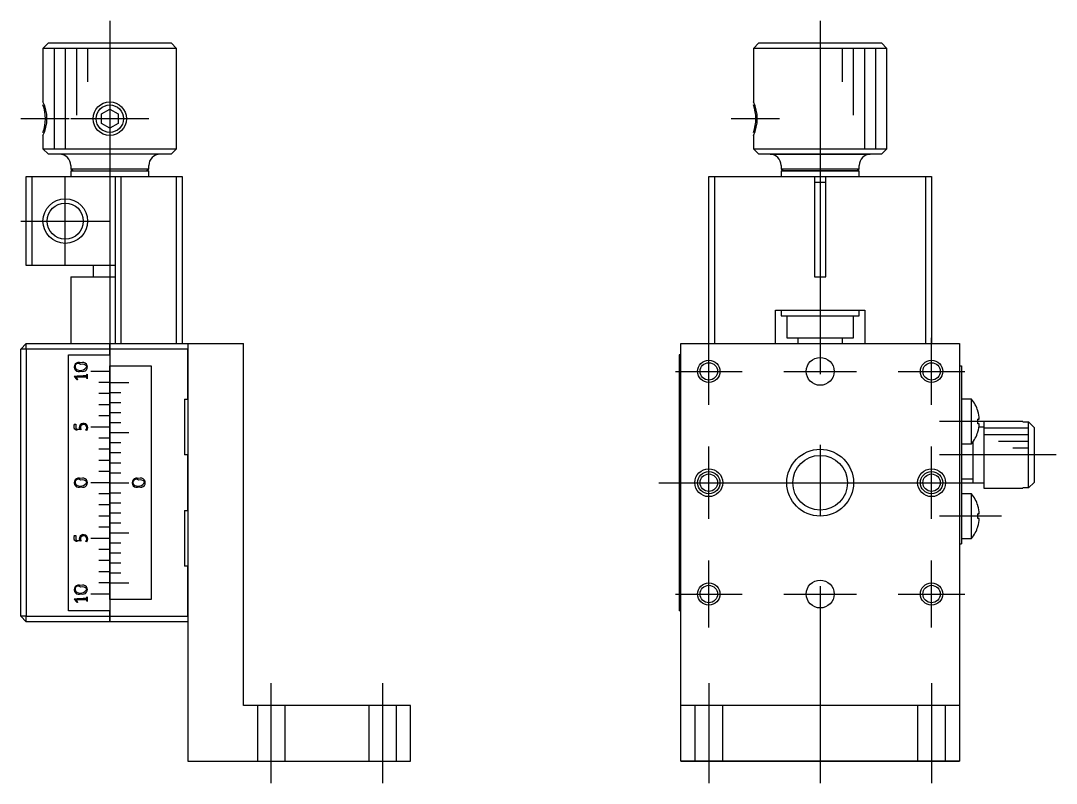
# Model space of a CAD drawing. Extents: x -74 to 135, y -81 to 94.
# Drawn here: x 41.8 to 134.8, y -27 to 41.5 of the extents above; entities that cross this region are included whole.
import ezdxf

# ---------------------------------------------------------------- set-up
doc = ezdxf.new("R2010")
doc.units = 0
doc.linetypes.add('CENTER', pattern=[50.8, 31.75, -6.35, 6.35, -6.35])
doc.linetypes.add('DASHED', pattern=[19.05, 12.7, -6.35])
doc.layers.get('0').update_dxf_attribs({"linetype": 'CONTINUOUS'})
doc.layers.add('CENTER', color=1, linetype='CENTER')

msp = doc.modelspace()

# ---------------------------------------------------------------- linework, layer by layer
at = {"color": 7, "linetype": 'CONTINUOUS'}
for p, q in [((44.332, 39.5), (43.832, 39)), ((44.332, 39.5), (55.332, 39.5)), ((55.832, 39), (55.332, 39.5)), ((108.115, 39.5), (107.615, 39)), ((108.115, 39.5), (113.615, 39.5)), ((113.615, 39.5), (119.115, 39.5)), ((119.615, 39), (119.115, 39.5)), ((55.832, 39), (43.832, 39)), ((43.832, 39), (43.832, 34.2)), ((44.832, 39), (44.832, 30)), ((45.832, 39), (45.832, 30)), ((46.832, 39), (46.832, 33)), ((47.832, 39), (47.832, 36)), ((55.832, 30), (55.832, 39)), ((113.615, 39), (107.615, 39)), ((107.615, 39), (107.615, 34.2)), ((119.615, 39), (113.615, 39)), ((115.615, 36), (115.615, 39)), ((116.615, 33), (116.615, 39)), ((117.615, 30), (117.615, 39)), ((118.615, 30), (118.615, 39)), ((119.615, 30), (119.615, 39)), ((49.082, 33.133), (49.832, 33.566)), ((49.832, 33.566), (50.582, 33.133)), ((49.082, 32.267), (49.082, 33.133)), ((50.582, 33.133), (50.582, 32.267)), ((49.832, 31.834), (49.082, 32.267)), ((50.582, 32.267), (49.832, 31.834)), ((43.832, 31.2), (43.832, 30)), ((107.615, 31.2), (107.615, 30)), ((43.832, 30), (55.832, 30)), ((43.832, 30), (44.332, 29.5)), ((55.332, 29.5), (55.832, 30)), ((107.615, 30), (119.615, 30)), ((107.615, 30), (108.115, 29.5)), ((119.115, 29.5), (119.615, 30)), ((55.332, 29.5), (44.332, 29.5)), ((119.115, 29.5), (108.115, 29.5)), ((112.115, 29.5), (108.115, 29.5)), ((109.115, 29.5), (118.115, 29.5)), ((109.115, 29.5), (112.115, 29.5)), ((115.115, 29.5), (118.115, 29.5)), ((119.115, 29.5), (115.115, 29.5)), ((46.332, 28.5), (46.332, 28.2)), ((46.332, 28.2), (53.332, 28.2)), ((46.332, 28.2), (46.532, 28)), ((46.332, 28), (53.332, 28)), ((46.332, 28), (46.332, 27.5)), ((53.132, 28), (53.332, 28.2)), ((53.332, 28.2), (53.332, 28.5)), ((53.332, 27.5), (53.332, 28)), ((110.115, 28.5), (110.115, 28.2)), ((110.115, 28.2), (117.115, 28.2)), ((110.115, 28.2), (110.315, 28)), ((110.115, 28), (113.615, 28)), ((110.115, 28), (110.115, 27.5)), ((116.915, 28), (110.315, 28)), ((113.615, 28), (117.115, 28)), ((116.915, 28), (117.115, 28.2)), ((117.115, 28.2), (117.115, 28.5)), ((117.115, 27.5), (117.115, 28)), ((42.332, 19.5), (42.332, 27.5)), ((42.332, 27.5), (42.832, 27.5)), ((42.832, 27.5), (50.332, 27.5)), ((42.832, 27.5), (42.832, 19.5)), ((50.332, 12.5), (50.332, 27.5)), ((50.332, 27.5), (50.832, 27.5)), ((50.832, 27.5), (50.832, 12.5)), ((50.832, 27.5), (55.832, 27.5)), ((55.832, 12.5), (55.832, 27.5)), ((55.832, 27.5), (56.332, 27.5)), ((56.332, 27.5), (56.332, 12.5)), ((103.615, 12.5), (103.615, 27.5)), ((103.615, 27.5), (104.115, 27.5)), ((104.115, 27.5), (113.115, 27.5)), ((104.115, 27.5), (104.115, 12.5)), ((113.086, 27.5), (113.615, 27.5)), ((113.115, 27.5), (113.115, 18.5)), ((113.115, 27.5), (113.615, 27.5)), ((113.115, 27), (114.115, 27)), ((113.615, 27.5), (114.115, 27.5)), ((113.615, 27.5), (114.115, 27.5)), ((114.115, 18.5), (114.115, 27.5)), ((114.115, 27.5), (123.115, 27.5)), ((123.115, 12.5), (123.115, 27.5)), ((123.115, 27.5), (123.615, 27.5)), ((123.615, 27.5), (123.615, 12.5)), ((42.832, 19.5), (42.332, 19.5)), ((50.332, 19.5), (42.832, 19.5)), ((48.332, 19.5), (48.332, 18.5)), ((46.332, 18.5), (50.332, 18.5)), ((46.332, 18.5), (46.332, 12.5)), ((113.115, 18.5), (114.115, 18.5)), ((109.615, 15.5), (117.615, 15.5)), ((109.615, 12.5), (109.615, 15.5)), ((109.615, 15.5), (110.115, 15.5)), ((110.115, 15.5), (110.115, 15)), ((110.115, 15), (113.615, 15)), ((110.115, 15), (110.615, 15)), ((110.615, 15), (110.615, 13)), ((113.615, 15), (117.115, 15)), ((116.615, 13), (116.615, 15)), ((116.615, 15), (117.115, 15)), ((117.115, 15), (117.115, 15.5)), ((117.115, 15.5), (117.615, 15.5)), ((117.615, 15.5), (117.615, 12.5)), ((41.832, 12), (42.332, 12.5)), ((42.332, 12.5), (49.832, 12.5)), ((42.332, 12), (42.332, 12.5)), ((49.832, 12.5), (52.332, 12.5)), ((49.832, 12.5), (49.832, 12)), ((49.832, 12), (49.832, 12.5)), ((52.332, 12.5), (56.832, 12.5)), ((56.832, 12.5), (61.832, 12.5)), ((56.832, 12.5), (56.832, 12)), ((61.832, 11), (61.832, 12.5)), ((101.115, -20), (101.115, 12.5)), ((101.115, 12.5), (126.115, 12.5)), ((110.615, 13), (116.615, 13)), ((110.615, 13), (111.615, 13)), ((111.615, 13), (115.615, 13)), ((111.615, 13), (115.615, 13)), ((111.615, 13), (111.615, 12.5)), ((115.615, 13), (116.615, 13)), ((115.615, 12.5), (115.615, 13)), ((126.115, 12.5), (126.115, -20)), ((42.332, 12), (41.832, 12)), ((41.832, 9), (41.832, 12)), ((42.332, 12), (42.332, -12)), ((49.832, 12), (42.332, 12)), ((46.132, -11.5), (46.132, 11.5)), ((46.132, 11.5), (49.832, 11.5)), ((56.832, 12), (49.832, 12)), ((49.832, 11.51), (49.832, 12)), ((49.832, 12), (49.832, 11.51)), ((49.832, 11.5), (49.832, 10.51)), ((56.832, 12), (56.832, 9)), ((56.832, 9), (56.832, 12)), ((100.965, 11.5), (100.965, 10.51)), ((101.115, 11.5), (100.965, 11.5)), ((49.832, 10.51), (49.832, 10.5)), ((49.832, 10.5), (53.532, 10.5)), ((49.832, 10.5), (49.832, 10)), ((49.832, 10.01), (49.832, 10.5)), ((53.532, 10.5), (53.532, -10.5)), ((61.832, -9), (61.832, 11)), ((100.965, 10.5), (100.965, -10.5)), ((101.115, 10.5), (100.965, 10.5)), ((126.115, 10.5), (126.315, 10.5)), ((126.315, 10.5), (126.315, 8.5)), ((46.658, 9.525), (46.643, 9.542)), ((46.69, 9.493), (46.658, 9.525)), ((46.739, 9.441), (46.69, 9.493)), ((46.803, 9.365), (46.739, 9.441)), ((46.782, 9.484), (46.891, 9.326)), ((47.731, 9.469), (46.782, 9.484)), ((46.838, 9.323), (46.803, 9.365)), ((46.852, 9.304), (46.838, 9.323)), ((46.875, 9.265), (46.852, 9.304)), ((46.891, 9.326), (46.927, 9.261)), ((47.726, 9.605), (47.763, 9.729)), ((47.804, 9.34), (47.731, 9.469)), ((47.763, 9.729), (47.804, 9.75)), ((47.804, 9.75), (47.804, 9.34)), ((48.832, 10), (48.132, 10)), ((49.832, 10), (48.832, 10)), ((49.832, 10), (49.832, 10.01)), ((49.832, 10), (49.832, 9.01)), ((49.832, 9.99), (49.832, 10)), ((49.832, 9.01), (49.832, 9.99)), ((41.832, -1), (41.832, 9)), ((46.89, 9.243), (46.875, 9.265)), ((46.897, 9.239), (46.89, 9.243)), ((46.905, 9.237), (46.897, 9.239)), ((46.912, 9.239), (46.905, 9.237)), ((46.92, 9.245), (46.912, 9.239)), ((46.925, 9.253), (46.92, 9.245)), ((46.927, 9.261), (46.925, 9.253)), ((49.832, 9), (48.832, 9)), ((49.832, 9.01), (49.832, 9)), ((49.832, 9), (49.832, 9.01)), ((49.832, 9), (50.832, 9)), ((49.832, 9), (49.832, 8.99)), ((49.832, 8.99), (49.832, 9)), ((49.832, 8.99), (49.832, 8.11)), ((49.832, 8.1), (49.832, 8.99)), ((50.832, 9), (51.532, 9)), ((56.832, 9), (56.832, 7.5)), ((56.832, 7.5), (56.832, 9)), ((126.315, 8.5), (126.315, -3.5)), ((49.832, 8), (48.832, 8)), ((49.832, 8.11), (49.832, 8.1)), ((49.832, 8.1), (50.832, 8.1)), ((49.832, 8.1), (49.832, 8.09)), ((49.832, 8.01), (49.832, 8.1)), ((49.832, 8.09), (49.832, 8)), ((49.832, 8), (49.832, 8.01)), ((49.832, 8), (49.832, 7.21)), ((49.832, 7.99), (49.832, 8)), ((49.832, 7.2), (49.832, 7.99)), ((56.532, 7.5), (56.532, 2.5)), ((56.532, 7.5), (56.832, 7.5)), ((56.832, 7.5), (56.832, 2.5)), ((127.213, 7.5), (126.315, 7.5)), ((127.213, 5.5), (127.213, 7.5)), ((49.832, 7), (48.832, 7)), ((49.832, 7.21), (49.832, 7.2)), ((49.832, 7.2), (50.832, 7.2)), ((49.832, 7.2), (49.832, 7.19)), ((49.832, 7.01), (49.832, 7.2)), ((49.832, 7.19), (49.832, 7)), ((49.832, 7), (49.832, 7.01)), ((49.832, 7), (49.832, 6.31)), ((49.832, 6.99), (49.832, 7)), ((49.832, 6.3), (49.832, 6.99)), ((49.832, 6), (48.832, 6)), ((49.832, 6.31), (49.832, 6.3)), ((49.832, 6.3), (50.832, 6.3)), ((49.832, 6.3), (49.832, 6.29)), ((49.832, 6.01), (49.832, 6.3)), ((49.832, 6.29), (49.832, 6)), ((49.832, 6), (49.832, 6.01)), ((49.832, 6), (49.832, 5.41)), ((49.832, 5.99), (49.832, 6)), ((49.832, 5.4), (49.832, 5.99)), ((127.771, 6.429), (127.771, 6.45)), ((127.903, 5.7), (127.771, 5.7)), ((127.771, 5.3), (127.771, 5.7)), ((127.771, 5.7), (127.903, 5.7)), ((46.632, 5.265), (46.643, 5.268)), ((46.654, 5.207), (46.632, 5.265)), ((46.643, 5.268), (46.768, 5.248)), ((46.768, 5.248), (46.774, 5.158)), ((46.772, 4.968), (46.771, 4.957)), ((46.771, 4.957), (46.772, 4.874)), ((46.773, 4.99), (46.772, 4.968)), ((46.772, 4.874), (46.776, 4.84)), ((46.775, 5.04), (46.773, 4.99)), ((46.774, 5.158), (46.776, 5.087)), ((46.776, 5.087), (46.775, 5.04)), ((46.776, 4.84), (46.779, 4.837)), ((46.779, 4.837), (46.785, 4.836)), ((46.785, 4.836), (46.872, 4.829)), ((46.872, 4.829), (47.104, 4.812)), ((47.018, 4.775), (46.975, 4.772)), ((47.242, 4.759), (47.018, 4.775)), ((47.235, 4.799), (47.245, 4.771)), ((47.245, 4.771), (47.242, 4.759)), ((47.772, 4.691), (47.674, 4.733)), ((48.832, 5), (48.132, 5)), ((49.832, 5), (48.832, 5)), ((49.832, 5.41), (49.832, 5.4)), ((49.832, 5.4), (50.832, 5.4)), ((49.832, 5.4), (49.832, 5.39)), ((49.832, 5.01), (49.832, 5.4)), ((49.832, 5.39), (49.832, 5)), ((49.832, 5), (49.832, 5.01)), ((49.832, 5), (49.832, 4.51)), ((49.832, 4.99), (49.832, 5)), ((49.832, 4.5), (49.832, 4.99)), ((127.213, 3.5), (127.213, 5.5)), ((127.903, 5.3), (127.771, 5.3)), ((128.315, 5), (127.87, 5)), ((128.315, 5.5), (128.315, -0.5)), ((131.815, 5.5), (128.315, 5.5)), ((132.315, 4.9), (128.315, 4.9)), ((131.815, 5.5), (131.815, 5.473)), ((131.815, 5.473), (132.315, 5.473)), ((132.315, -0.473), (132.315, 5.473)), ((132.315, 5.473), (132.815, 4.968)), ((132.815, 4.968), (132.815, 0.032)), ((49.832, 4), (48.832, 4)), ((49.832, 4.51), (49.832, 4.5)), ((49.832, 4.5), (50.832, 4.5)), ((49.832, 4.5), (49.832, 4.49)), ((49.832, 4.01), (49.832, 4.5)), ((49.832, 4.49), (49.832, 4)), ((49.832, 4), (49.832, 4.01)), ((49.832, 4), (49.832, 3.61)), ((49.832, 3.99), (49.832, 4)), ((49.832, 3.6), (49.832, 3.99)), ((50.832, 4.5), (51.532, 4.5)), ((127.771, 4.55), (127.771, 4.571)), ((132.315, 4.3), (128.315, 4.3)), ((49.832, 3), (48.832, 3)), ((49.832, 3.61), (49.832, 3.6)), ((49.832, 3.6), (50.832, 3.6)), ((49.832, 3.01), (49.832, 3.6)), ((49.832, 3.6), (49.832, 3.59)), ((49.832, 3.59), (49.832, 3)), ((49.832, 3), (49.832, 3.01)), ((49.832, 3), (49.832, 2.71)), ((49.832, 2.99), (49.832, 3)), ((49.832, 2.7), (49.832, 2.99)), ((126.315, 3.5), (127.213, 3.5)), ((127.315, 3.635), (127.315, 0)), ((132.315, 3.7), (129.615, 3.7)), ((132.315, 3.1), (130.915, 3.1)), ((49.832, 2), (48.832, 2)), ((49.832, 2.71), (49.832, 2.7)), ((49.832, 2.7), (50.832, 2.7)), ((49.832, 2.7), (49.832, 2.69)), ((49.832, 2.01), (49.832, 2.7)), ((49.832, 2.69), (49.832, 2)), ((49.832, 2), (49.832, 2.01)), ((49.832, 2), (49.832, 1.81)), ((49.832, 1.99), (49.832, 2)), ((49.832, 1.8), (49.832, 1.99)), ((56.832, 2.5), (56.532, 2.5)), ((56.832, 2.5), (56.832, -2.5)), ((56.832, -2.5), (56.832, 2.5)), ((49.832, 1), (48.832, 1)), ((49.832, 1.81), (49.832, 1.8)), ((49.832, 1.8), (50.832, 1.8)), ((49.832, 1.8), (49.832, 1.79)), ((49.832, 1.01), (49.832, 1.8)), ((49.832, 1.79), (49.832, 1)), ((49.832, 1), (49.832, 1.01)), ((49.832, 1), (49.832, 0.91)), ((49.832, 0.99), (49.832, 1)), ((49.832, 0.9), (49.832, 0.99)), ((48.832, 0), (48.132, 0)), ((49.832, 0), (48.832, 0)), ((49.832, 0.91), (49.832, 0.9)), ((49.832, 0.9), (50.832, 0.9)), ((49.832, 0.9), (49.832, 0.89)), ((49.832, 0.01), (49.832, 0.9)), ((49.832, 0.89), (49.832, 0.01)), ((49.832, 0.01), (49.832, 0)), ((49.832, 0), (49.832, 0.01)), ((49.832, 0), (50.832, 0)), ((49.832, 0), (49.832, -0.01)), ((49.832, -0.01), (49.832, 0)), ((50.832, 0), (51.532, 0)), ((126.315, 0.35), (127.315, 0.35)), ((127.315, 0), (128.315, 0)), ((132.815, 0.032), (132.315, -0.473)), ((49.832, -0.01), (49.832, -0.89)), ((49.832, -0.9), (49.832, -0.01)), ((49.832, -0.89), (49.832, -0.9)), ((49.832, -0.9), (50.832, -0.9)), ((49.832, -0.9), (49.832, -0.91)), ((49.832, -0.99), (49.832, -0.9)), ((49.832, -0.91), (49.832, -1)), ((128.315, -0.5), (131.815, -0.5)), ((132.315, -0.473), (131.815, -0.473)), ((131.815, -0.473), (131.815, -0.5)), ((41.832, -11), (41.832, -1)), ((49.832, -1), (48.832, -1)), ((49.832, -1), (49.832, -0.99)), ((49.832, -1), (49.832, -1.79)), ((49.832, -1.01), (49.832, -1)), ((49.832, -1.8), (49.832, -1.01)), ((49.832, -1.79), (49.832, -1.8)), ((49.832, -1.8), (50.832, -1.8)), ((49.832, -1.8), (49.832, -1.81)), ((49.832, -1.99), (49.832, -1.8)), ((49.832, -1.81), (49.832, -2)), ((127.213, -1), (126.315, -1)), ((127.213, -3), (127.213, -1)), ((49.832, -2), (48.832, -2)), ((49.832, -2), (49.832, -1.99)), ((49.832, -2), (49.832, -2.69)), ((49.832, -2.01), (49.832, -2)), ((49.832, -2.7), (49.832, -2.01)), ((49.832, -2.69), (49.832, -2.7)), ((49.832, -2.7), (50.832, -2.7)), ((49.832, -2.7), (49.832, -2.71)), ((49.832, -2.99), (49.832, -2.7)), ((49.832, -2.71), (49.832, -3)), ((56.532, -2.5), (56.532, -7.5)), ((56.532, -2.5), (56.832, -2.5)), ((56.832, -2.5), (56.832, -7.5)), ((127.771, -2.071), (127.771, -2.05)), ((49.832, -3), (48.832, -3)), ((49.832, -3), (49.832, -2.99)), ((49.832, -3), (49.832, -3.59)), ((49.832, -3.01), (49.832, -3)), ((49.832, -3.6), (49.832, -3.01)), ((49.832, -3.59), (49.832, -3.6)), ((49.832, -3.6), (50.832, -3.6)), ((49.832, -3.99), (49.832, -3.6)), ((49.832, -3.6), (49.832, -3.61)), ((49.832, -3.61), (49.832, -4)), ((126.315, -3.5), (126.315, -5.5)), ((127.213, -5), (127.213, -3)), ((127.903, -2.8), (127.771, -2.8)), ((127.771, -3.2), (127.771, -2.8)), ((127.771, -2.8), (127.903, -2.8)), ((127.903, -3.2), (127.771, -3.2)), ((49.832, -4), (48.832, -4)), ((49.832, -4), (49.832, -3.99)), ((49.832, -4), (49.832, -4.49)), ((49.832, -4.01), (49.832, -4)), ((49.832, -4.5), (49.832, -4.01)), ((49.832, -4.49), (49.832, -4.5)), ((49.832, -4.5), (50.832, -4.5)), ((49.832, -4.5), (49.832, -4.51)), ((49.832, -4.99), (49.832, -4.5)), ((49.832, -4.51), (49.832, -5)), ((50.832, -4.5), (51.532, -4.5)), ((127.771, -3.95), (127.771, -3.929)), ((46.632, -4.735), (46.643, -4.732)), ((46.654, -4.793), (46.632, -4.735)), ((46.643, -4.732), (46.768, -4.752)), ((46.768, -4.752), (46.774, -4.842)), ((46.772, -5.032), (46.771, -5.043)), ((46.771, -5.043), (46.772, -5.126)), ((46.773, -5.01), (46.772, -5.032)), ((46.772, -5.126), (46.776, -5.16)), ((46.775, -4.96), (46.773, -5.01)), ((46.774, -4.842), (46.776, -4.913)), ((46.776, -4.913), (46.775, -4.96)), ((46.776, -5.16), (46.779, -5.163)), ((46.779, -5.163), (46.785, -5.164)), ((46.785, -5.164), (46.872, -5.171)), ((46.872, -5.171), (47.104, -5.188)), ((47.018, -5.225), (46.975, -5.228)), ((47.242, -5.241), (47.018, -5.225)), ((47.235, -5.201), (47.245, -5.229)), ((47.245, -5.229), (47.242, -5.241)), ((47.772, -5.309), (47.674, -5.267)), ((48.832, -5), (48.132, -5)), ((49.832, -5), (48.832, -5)), ((49.832, -5), (49.832, -4.99)), ((49.832, -5), (49.832, -5.39)), ((49.832, -5.01), (49.832, -5)), ((49.832, -5.4), (49.832, -5.01)), ((49.832, -5.39), (49.832, -5.4)), ((49.832, -5.4), (50.832, -5.4)), ((49.832, -5.4), (49.832, -5.41)), ((49.832, -5.99), (49.832, -5.4)), ((49.832, -5.41), (49.832, -6)), ((126.115, -5.5), (126.315, -5.5)), ((126.115, -5.5), (126.315, -5.5)), ((126.315, -5), (127.213, -5)), ((49.832, -6), (48.832, -6)), ((49.832, -6), (49.832, -5.99)), ((49.832, -6), (49.832, -6.29)), ((49.832, -6.01), (49.832, -6)), ((49.832, -6.3), (49.832, -6.01)), ((49.832, -6.29), (49.832, -6.3)), ((49.832, -6.3), (50.832, -6.3)), ((49.832, -6.3), (49.832, -6.31)), ((49.832, -6.99), (49.832, -6.3)), ((49.832, -6.31), (49.832, -7)), ((49.832, -7), (48.832, -7)), ((49.832, -7), (49.832, -6.99)), ((49.832, -7), (49.832, -7.19)), ((49.832, -7.01), (49.832, -7)), ((49.832, -7.2), (49.832, -7.01)), ((49.832, -7.19), (49.832, -7.2)), ((49.832, -7.2), (50.832, -7.2)), ((49.832, -7.2), (49.832, -7.21)), ((49.832, -7.99), (49.832, -7.2)), ((49.832, -7.21), (49.832, -8)), ((49.832, -8), (48.832, -8)), ((49.832, -8), (49.832, -7.99)), ((49.832, -8), (49.832, -8.09)), ((49.832, -8.01), (49.832, -8)), ((49.832, -8.1), (49.832, -8.01)), ((49.832, -8.09), (49.832, -8.1)), ((49.832, -8.1), (50.832, -8.1)), ((49.832, -8.1), (49.832, -8.11)), ((49.832, -8.99), (49.832, -8.1)), ((49.832, -8.11), (49.832, -8.99)), ((56.832, -7.5), (56.532, -7.5)), ((56.832, -7.5), (56.832, -11)), ((56.832, -11), (56.832, -7.5)), ((49.832, -9), (48.832, -9)), ((49.832, -8.99), (49.832, -9)), ((49.832, -9), (49.832, -8.99)), ((49.832, -9), (50.832, -9)), ((49.832, -9), (49.832, -9.01)), ((49.832, -9.01), (49.832, -9)), ((49.832, -9.01), (49.832, -10)), ((49.832, -9.99), (49.832, -9.01)), ((50.832, -9), (51.532, -9)), ((61.832, -20), (61.832, -9)), ((48.832, -10), (48.132, -10)), ((49.832, -10), (48.832, -10)), ((49.832, -10), (49.832, -9.99)), ((49.832, -10), (49.832, -10.5)), ((49.832, -10.01), (49.832, -10)), ((49.832, -10.5), (49.832, -10.01)), ((41.832, -12), (41.832, -11)), ((46.658, -10.475), (46.643, -10.458)), ((46.69, -10.507), (46.658, -10.475)), ((46.739, -10.559), (46.69, -10.507)), ((46.803, -10.635), (46.739, -10.559)), ((46.782, -10.516), (46.891, -10.674)), ((47.731, -10.531), (46.782, -10.516)), ((46.838, -10.677), (46.803, -10.635)), ((46.852, -10.696), (46.838, -10.677)), ((46.875, -10.735), (46.852, -10.696)), ((46.89, -10.757), (46.875, -10.735)), ((46.897, -10.761), (46.89, -10.757)), ((46.891, -10.674), (46.927, -10.739)), ((46.905, -10.763), (46.897, -10.761)), ((46.912, -10.761), (46.905, -10.763)), ((46.92, -10.755), (46.912, -10.761)), ((46.925, -10.747), (46.92, -10.755)), ((46.927, -10.739), (46.925, -10.747)), ((47.726, -10.395), (47.763, -10.271)), ((47.804, -10.66), (47.731, -10.531)), ((47.763, -10.271), (47.804, -10.25)), ((47.804, -10.25), (47.804, -10.66)), ((53.532, -10.5), (49.832, -10.5)), ((49.832, -10.5), (49.832, -10.51)), ((49.832, -10.51), (49.832, -11.5)), ((56.832, -11), (56.832, -12)), ((56.832, -12), (56.832, -11)), ((101.115, -10.5), (100.965, -10.5)), ((101.115, -10.5), (100.965, -10.5)), ((100.965, -10.51), (100.965, -11.5)), ((42.332, -12), (41.832, -12)), ((42.332, -12.5), (41.832, -12)), ((42.332, -12), (49.832, -12)), ((42.332, -12.5), (42.332, -12)), ((49.832, -11.5), (46.132, -11.5)), ((49.832, -12), (49.832, -11.51)), ((49.832, -11.51), (49.832, -12)), ((49.832, -12), (56.832, -12)), ((49.832, -12), (49.832, -12.5)), ((49.832, -12.5), (49.832, -12)), ((56.832, -12), (56.832, -25)), ((101.115, -11.5), (100.965, -11.5)), ((101.115, -11.5), (100.965, -11.5)), ((49.832, -12.5), (42.332, -12.5)), ((56.832, -12.5), (49.832, -12.5)), ((76.832, -20), (61.832, -20)), ((76.832, -25), (76.832, -20)), ((101.115, -25), (101.115, -20)), ((126.115, -20), (101.115, -20)), ((126.115, -20), (126.115, -25)), ((56.832, -25), (76.832, -25)), ((101.115, -25), (126.115, -25)), ((126.115, -25), (101.115, -25)), ((102.365, -25), (104.865, -25)), ((102.365, -25), (104.865, -25)), ((102.365, -25), (104.865, -25)), ((102.365, -25), (104.865, -25)), ((122.365, -25), (124.865, -25)), ((122.365, -25), (124.865, -25)), ((122.365, -25), (124.865, -25)), ((122.365, -25), (124.865, -25))]:
    msp.add_line(p, q, dxfattribs=at)
at = {"color": 3, "linetype": 'DASHED'}
for p, q in [((63.082, -20), (63.082, -25)), ((65.582, -25), (65.582, -20)), ((73.082, -20), (73.082, -25)), ((75.582, -25), (75.582, -20)), ((102.365, -20), (102.365, -25)), ((104.865, -25), (104.865, -20)), ((122.365, -20), (122.365, -25)), ((124.865, -25), (124.865, -20))]:
    msp.add_line(p, q, dxfattribs=at)
at = {"color": 3, "linetype": 'CONTINUOUS'}
for centre, radius in [((49.832, 32.7), 1.5), ((45.832, 23.5), 2), ((103.615, 10), 1), ((123.615, 10), 1), ((113.615, 0), 3), ((103.615, 0), 1), ((123.615, 0), 1), ((103.615, -10), 1), ((123.615, -10), 1)]:
    msp.add_circle(centre, radius, dxfattribs=at)
at = {"color": 7, "linetype": 'CONTINUOUS'}
for centre, radius in [((49.832, 32.7), 1.23), ((45.832, 23.5), 1.621), ((113.615, 10), 1.25), ((103.615, 10), 0.783), ((123.615, 10), 0.783), ((113.615, 0), 2.458), ((103.615, 0), 1.25), ((123.615, 0), 1.25), ((103.615, 0), 0.783), ((123.615, 0), 0.783), ((103.615, -10), 0.783), ((113.615, -10), 1.25), ((123.615, -10), 0.783)]:
    msp.add_circle(centre, radius, dxfattribs=at)
at = {"color": 3, "linetype": 'CONTINUOUS'}
for centre, start, end in [((40.822, 32.7), 333.51411, 26.48589), ((104.605, 32.7), 333.5141, 26.4859)]:
    msp.add_arc(centre, 3.363, start, end, dxfattribs=at)
at = {"color": 7, "linetype": 'CONTINUOUS'}
for centre, radius, start, end in [((40.541, 32.7), 3.514, 339.51773, 20.48227), ((104.324, 32.7), 3.514, 339.51773, 20.48227), ((45.332, 28.5), 1, 0, 90), ((54.332, 28.5), 1, 90, 180), ((109.115, 28.5), 1, 0, 90), ((118.115, 28.5), 1, 90, 180), ((47.057, 10.389), 0.416, 63.90466, 298.73706), ((47.003, 10.415), 0.297, 45.87594, 218.70656), ((47.185, 10.744), 0.661, 231.23716, 334.70416), ((47.352, 10.047), 0.598, 43.88842, 103.65674), ((47.417, 10.397), 0.406, 246.74739, 115.89432), ((48.003, -4.534), 14.142, 91.12437, 95.51864), ((124.715, 5.5), 3.2, 17.27, 38.68219), ((124.715, 5.5), 3.194, 3.59035, 16.90526), ((46.865, 5.027), 0.277, 139.49378, 293.3804), ((47.473, 4.946), 0.393, 319.55446, 199.9104), ((47.481, 4.945), 0.286, 312.27867, 210.54547), ((124.715, 5.5), 3.194, 343.09474, 356.40965), ((124.715, 5.5), 3.2, 321.31781, 342.73), ((47.057, -0.004), 0.416, 63.90466, 298.73706), ((47.003, 0.022), 0.297, 45.87594, 218.70656), ((47.185, 0.351), 0.661, 231.23716, 334.70416), ((47.352, -0.346), 0.598, 43.88842, 103.65674), ((47.417, 0.004), 0.406, 246.74739, 115.89432), ((52.253, -0.004), 0.416, 63.90466, 298.73706), ((52.199, 0.022), 0.297, 45.87594, 218.70656), ((52.381, 0.351), 0.661, 231.23714, 334.70415), ((52.547, -0.346), 0.598, 43.88845, 103.65676), ((52.613, 0.004), 0.406, 246.74739, 115.89432), ((124.715, -3), 3.2, 17.27, 38.68219), ((124.715, -3), 3.194, 3.59035, 16.90526), ((124.715, -3), 3.194, 343.09474, 356.40965), ((124.715, -3), 3.2, 321.31781, 342.73), ((46.865, -4.973), 0.277, 139.49378, 293.3804), ((47.473, -5.054), 0.393, 319.55446, 199.9104), ((47.481, -5.055), 0.286, 312.27867, 210.54547), ((47.057, -9.611), 0.416, 63.90466, 298.73706), ((47.003, -9.585), 0.297, 45.87594, 218.70656), ((47.417, -9.603), 0.406, 246.74739, 115.89432), ((47.185, -9.256), 0.661, 231.23716, 334.70416), ((47.352, -9.953), 0.598, 43.88842, 103.65674), ((48.003, -24.534), 14.142, 91.12437, 95.51864)]:
    msp.add_arc(centre, radius, start, end, dxfattribs=at)
at = {"layer": 'CENTER', "color": 1, "linetype": 'CENTER'}
for p, q in [((49.832, 41.5), (49.832, 10.5)), ((113.615, 41.5), (113.615, -27)), ((46.185, 32.7), (41.832, 32.7)), ((53.332, 32.7), (46.332, 32.7)), ((109.968, 32.7), (105.615, 32.7)), ((45.832, 19.5), (45.832, 27.5)), ((41.832, 23.5), (49.832, 23.5)), ((103.615, 7), (103.615, 13)), ((123.615, 7), (123.615, 13)), ((100.615, 10), (106.615, 10)), ((110.365, 10), (116.865, 10)), ((120.615, 10), (126.615, 10)), ((129.903, 5.5), (124.315, 5.5)), ((103.615, -3.25), (103.615, 3.25)), ((123.615, -3.25), (123.615, 3.25)), ((134.815, 2.5), (124.315, 2.5)), ((99.115, 0), (128.115, 0)), ((129.903, -3), (124.315, -3)), ((103.615, -13), (103.615, -7)), ((123.615, -13), (123.615, -7)), ((100.615, -10), (106.615, -10)), ((110.365, -10), (116.865, -10)), ((120.615, -10), (126.615, -10)), ((64.332, -27), (64.332, -18)), ((74.332, -27), (74.332, -18)), ((103.615, -18), (103.615, -27)), ((123.615, -18), (123.615, -27))]:
    msp.add_line(p, q, dxfattribs=at)

doc.saveas('drawing.dxf')
